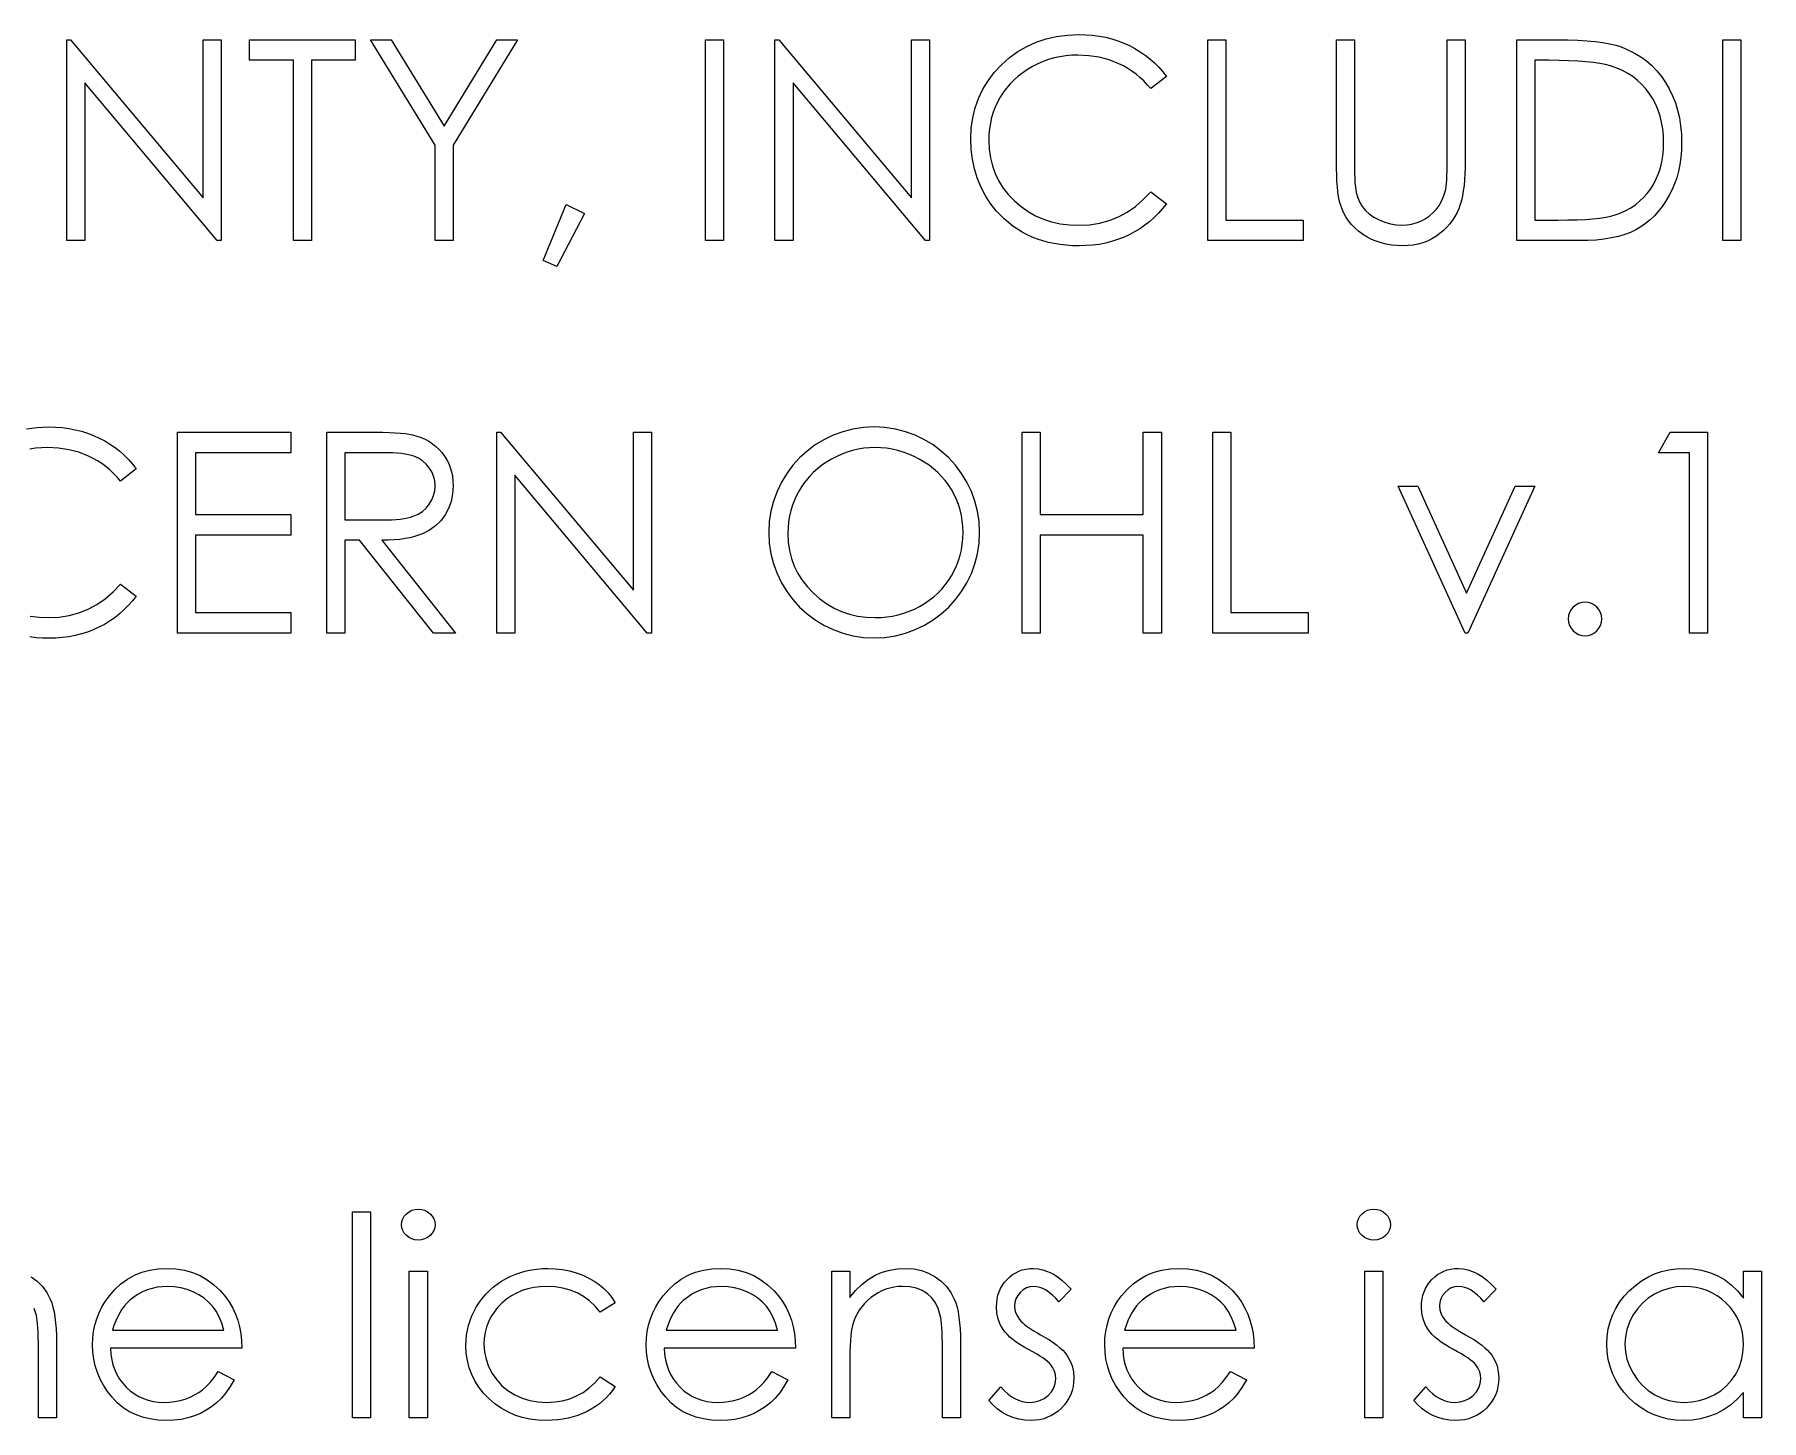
# Model space of a CAD drawing. Header units: millimetres. Extents: x -118 to 176, y -25 to 88.
# Drawn here: x -80.51 to -50.42, y 36.17 to 60.3 of the extents above; entities that cross this region are included whole.
import ezdxf

# ---------------------------------------------------------------- set-up
doc = ezdxf.new("R2010")
doc.units = ezdxf.units.MM

msp = doc.modelspace()

# ---------------------------------------------------------------- linework, layer by layer
at = {"color": 7, "linetype": 'Continuous', "flags": 128}
for points in [[(-79.948, 56.715), (-79.948, 60.215), (-79.948, 60.215), (-79.883, 60.215), (-79.883, 60.215), (-77.57, 57.46), (-77.57, 57.46), (-77.57, 60.215), (-77.57, 60.215), (-77.256, 60.215), (-77.256, 60.215), (-77.256, 56.715), (-77.256, 56.715), (-77.328, 56.715), (-77.328, 56.715), (-79.634, 59.463), (-79.634, 59.463), (-79.634, 56.715), (-79.634, 56.715), (-79.948, 56.715)], [(-76.762, 59.856), (-76.763, 60.215), (-76.763, 60.215), (-74.923, 60.215), (-74.923, 60.215), (-74.923, 59.856), (-74.923, 59.856), (-75.686, 59.856), (-75.686, 59.856), (-75.686, 56.715), (-75.686, 56.715), (-76, 56.715), (-76, 56.715), (-76, 59.856), (-76, 59.856), (-76.763, 59.856)], [(-74.654, 60.215), (-74.294, 60.215), (-74.294, 60.215), (-73.374, 58.711), (-73.374, 58.711), (-72.456, 60.215), (-72.456, 60.215), (-72.096, 60.215), (-72.096, 60.215), (-73.218, 58.378), (-73.218, 58.378), (-73.218, 56.715), (-73.218, 56.715), (-73.532, 56.715), (-73.532, 56.715), (-73.532, 58.378), (-73.532, 58.378), (-74.654, 60.215)], [(-68.82, 60.215), (-68.506, 60.215), (-68.506, 60.215), (-68.506, 56.715), (-68.506, 56.715), (-68.82, 56.715), (-68.82, 56.715), (-68.82, 60.215)], [(-67.609, 56.715), (-67.609, 60.215), (-67.609, 60.215), (-67.543, 60.215), (-67.543, 60.215), (-65.23, 57.46), (-65.23, 57.46), (-65.23, 60.215), (-65.23, 60.215), (-64.916, 60.215), (-64.916, 60.215), (-64.916, 56.715), (-64.916, 56.715), (-64.988, 56.715), (-64.988, 56.715), (-67.295, 59.463), (-67.295, 59.463), (-67.295, 56.715), (-67.295, 56.715), (-67.609, 56.715)], [(-60.788, 59.572), (-61.063, 59.362), (-61.063, 59.362), (-61.123, 59.431), (-61.185, 59.497), (-61.25, 59.558), (-61.318, 59.614), (-61.39, 59.666), (-61.463, 59.714), (-61.54, 59.757), (-61.62, 59.797), (-61.787, 59.862), (-61.962, 59.908), (-62.144, 59.936), (-62.335, 59.945), (-62.335, 59.945), (-62.44, 59.943), (-62.544, 59.933), (-62.645, 59.917), (-62.744, 59.896), (-62.842, 59.867), (-62.938, 59.834), (-63.031, 59.793), (-63.123, 59.747), (-63.211, 59.695), (-63.294, 59.639), (-63.372, 59.579), (-63.445, 59.514), (-63.513, 59.445), (-63.575, 59.372), (-63.633, 59.295), (-63.685, 59.213), (-63.732, 59.128), (-63.772, 59.041), (-63.806, 58.951), (-63.835, 58.858), (-63.856, 58.763), (-63.872, 58.665), (-63.882, 58.564), (-63.884, 58.461), (-63.884, 58.461), (-63.877, 58.306), (-63.856, 58.158), (-63.822, 58.017), (-63.773, 57.882), (-63.71, 57.753), (-63.633, 57.631), (-63.543, 57.515), (-63.438, 57.407), (-63.323, 57.308), (-63.201, 57.221), (-63.071, 57.149), (-62.934, 57.09), (-62.79, 57.043), (-62.638, 57.01), (-62.479, 56.99), (-62.313, 56.984), (-62.313, 56.984), (-62.13, 56.993), (-61.955, 57.02), (-61.787, 57.066), (-61.627, 57.13), (-61.475, 57.212), (-61.329, 57.312), (-61.193, 57.43), (-61.063, 57.567), (-61.063, 57.567), (-60.788, 57.359), (-60.788, 57.359), (-60.855, 57.274), (-60.927, 57.193), (-61.002, 57.118), (-61.081, 57.048), (-61.165, 56.982), (-61.252, 56.922), (-61.344, 56.867), (-61.439, 56.816), (-61.538, 56.771), (-61.64, 56.733), (-61.744, 56.7), (-61.852, 56.672), (-61.963, 56.651), (-62.076, 56.637), (-62.192, 56.628), (-62.311, 56.625), (-62.311, 56.625), (-62.424, 56.627), (-62.534, 56.635), (-62.641, 56.647), (-62.744, 56.663), (-62.845, 56.684), (-62.943, 56.711), (-63.037, 56.742), (-63.129, 56.778), (-63.218, 56.818), (-63.304, 56.864), (-63.387, 56.914), (-63.466, 56.969), (-63.543, 57.029), (-63.616, 57.093), (-63.687, 57.163), (-63.755, 57.237), (-63.755, 57.237), (-63.858, 57.369), (-63.949, 57.509), (-64.025, 57.655), (-64.088, 57.808), (-64.136, 57.967), (-64.17, 58.133), (-64.191, 58.305), (-64.198, 58.485), (-64.198, 58.485), (-64.19, 58.673), (-64.165, 58.854), (-64.123, 59.028), (-64.064, 59.193), (-63.989, 59.351), (-63.896, 59.501), (-63.788, 59.644), (-63.661, 59.779), (-63.523, 59.903), (-63.376, 60.009), (-63.22, 60.099), (-63.056, 60.173), (-62.884, 60.231), (-62.703, 60.271), (-62.513, 60.296), (-62.315, 60.304), (-62.315, 60.304), (-62.195, 60.301), (-62.077, 60.292), (-61.963, 60.277), (-61.851, 60.256), (-61.742, 60.229), (-61.637, 60.196), (-61.533, 60.156), (-61.434, 60.111), (-61.338, 60.061), (-61.246, 60.006), (-61.158, 59.945), (-61.076, 59.881), (-60.997, 59.811), (-60.923, 59.736), (-60.853, 59.656), (-60.788, 59.572)], [(-60.07, 60.215), (-59.756, 60.215), (-59.756, 60.215), (-59.756, 57.074), (-59.756, 57.074), (-58.41, 57.074), (-58.41, 57.074), (-58.41, 56.715), (-58.41, 56.715), (-60.07, 56.715), (-60.07, 56.715), (-60.07, 60.215)], [(-57.827, 60.215), (-57.513, 60.215), (-57.513, 60.215), (-57.513, 58.117), (-57.513, 58.117), (-57.513, 58.028), (-57.512, 57.949), (-57.51, 57.877), (-57.509, 57.815), (-57.507, 57.761), (-57.505, 57.716), (-57.502, 57.679), (-57.498, 57.652), (-57.498, 57.652), (-57.481, 57.554), (-57.455, 57.463), (-57.42, 57.382), (-57.377, 57.308), (-57.323, 57.242), (-57.257, 57.181), (-57.177, 57.127), (-57.085, 57.077), (-56.986, 57.036), (-56.887, 57.007), (-56.788, 56.989), (-56.688, 56.984), (-56.688, 56.984), (-56.602, 56.989), (-56.518, 57.002), (-56.436, 57.025), (-56.356, 57.057), (-56.279, 57.097), (-56.21, 57.144), (-56.147, 57.199), (-56.09, 57.26), (-56.04, 57.328), (-55.997, 57.404), (-55.962, 57.485), (-55.933, 57.574), (-55.933, 57.574), (-55.924, 57.611), (-55.917, 57.658), (-55.911, 57.713), (-55.906, 57.776), (-55.902, 57.848), (-55.899, 57.93), (-55.898, 58.019), (-55.897, 58.117), (-55.897, 58.117), (-55.897, 60.215), (-55.897, 60.215), (-55.583, 60.215), (-55.583, 60.215), (-55.583, 58.101), (-55.583, 58.101), (-55.584, 57.986), (-55.589, 57.878), (-55.596, 57.774), (-55.605, 57.676), (-55.618, 57.585), (-55.633, 57.498), (-55.651, 57.417), (-55.672, 57.342), (-55.697, 57.271), (-55.727, 57.203), (-55.763, 57.136), (-55.805, 57.072), (-55.852, 57.01), (-55.905, 56.951), (-55.963, 56.893), (-56.027, 56.839), (-56.095, 56.789), (-56.166, 56.745), (-56.242, 56.708), (-56.321, 56.678), (-56.403, 56.655), (-56.488, 56.638), (-56.578, 56.628), (-56.67, 56.625), (-56.67, 56.625), (-56.771, 56.628), (-56.868, 56.637), (-56.961, 56.654), (-57.051, 56.675), (-57.137, 56.704), (-57.219, 56.738), (-57.298, 56.78), (-57.373, 56.827), (-57.443, 56.879), (-57.507, 56.936), (-57.565, 56.997), (-57.617, 57.062), (-57.663, 57.131), (-57.703, 57.205), (-57.736, 57.282), (-57.764, 57.363), (-57.764, 57.363), (-57.779, 57.419), (-57.792, 57.486), (-57.802, 57.563), (-57.811, 57.65), (-57.818, 57.747), (-57.822, 57.855), (-57.826, 57.972), (-57.827, 58.101), (-57.827, 58.101), (-57.827, 60.215)], [(-54.686, 56.715), (-54.686, 60.215), (-54.686, 60.215), (-53.979, 60.215), (-53.979, 60.215), (-53.794, 60.212), (-53.623, 60.207), (-53.464, 60.197), (-53.318, 60.183), (-53.187, 60.165), (-53.067, 60.144), (-52.962, 60.118), (-52.868, 60.088), (-52.868, 60.088), (-52.748, 60.04), (-52.634, 59.983), (-52.527, 59.918), (-52.427, 59.845), (-52.333, 59.763), (-52.246, 59.674), (-52.166, 59.576), (-52.094, 59.47), (-52.028, 59.357), (-51.971, 59.239), (-51.923, 59.116), (-51.884, 58.988), (-51.853, 58.854), (-51.831, 58.714), (-51.818, 58.57), (-51.814, 58.42), (-51.814, 58.42), (-51.817, 58.291), (-51.828, 58.165), (-51.845, 58.044), (-51.869, 57.926), (-51.9, 57.812), (-51.939, 57.702), (-51.983, 57.597), (-52.035, 57.495), (-52.093, 57.398), (-52.154, 57.308), (-52.22, 57.224), (-52.289, 57.148), (-52.363, 57.077), (-52.441, 57.013), (-52.524, 56.956), (-52.61, 56.905), (-52.703, 56.86), (-52.804, 56.821), (-52.915, 56.789), (-53.034, 56.762), (-53.163, 56.741), (-53.3, 56.726), (-53.446, 56.717), (-53.601, 56.715), (-53.601, 56.715), (-54.686, 56.715)], [(-51.096, 60.215), (-50.782, 60.215), (-50.782, 60.215), (-50.782, 56.715), (-50.782, 56.715), (-51.096, 56.715), (-51.096, 56.715), (-51.096, 60.215)], [(-54.371, 57.074), (-53.97, 57.074), (-53.97, 57.074), (-53.797, 57.075), (-53.637, 57.079), (-53.491, 57.086), (-53.359, 57.096), (-53.241, 57.109), (-53.136, 57.123), (-53.046, 57.142), (-52.969, 57.163), (-52.969, 57.163), (-52.874, 57.198), (-52.783, 57.238), (-52.699, 57.286), (-52.619, 57.339), (-52.545, 57.4), (-52.476, 57.466), (-52.412, 57.538), (-52.353, 57.618), (-52.3, 57.702), (-52.255, 57.791), (-52.216, 57.885), (-52.184, 57.983), (-52.159, 58.086), (-52.142, 58.193), (-52.131, 58.305), (-52.128, 58.421), (-52.128, 58.421), (-52.131, 58.544), (-52.143, 58.662), (-52.162, 58.774), (-52.189, 58.883), (-52.223, 58.988), (-52.265, 59.087), (-52.314, 59.182), (-52.372, 59.273), (-52.436, 59.358), (-52.506, 59.436), (-52.582, 59.506), (-52.663, 59.571), (-52.75, 59.628), (-52.844, 59.678), (-52.944, 59.721), (-53.05, 59.757), (-53.05, 59.757), (-53.138, 59.781), (-53.239, 59.8), (-53.354, 59.817), (-53.482, 59.831), (-53.623, 59.842), (-53.777, 59.849), (-53.945, 59.854), (-54.125, 59.856), (-54.125, 59.856), (-54.371, 59.856), (-54.371, 59.856), (-54.371, 57.074)], [(-71.25, 57.343), (-70.929, 57.187), (-70.929, 57.187), (-71.412, 56.266), (-71.412, 56.266), (-71.647, 56.368), (-71.647, 56.368), (-71.25, 57.343)], [(-80.652, 53.438), (-80.462, 53.463), (-80.264, 53.471), (-80.264, 53.471), (-80.143, 53.468), (-80.026, 53.459), (-79.911, 53.444), (-79.8, 53.423), (-79.691, 53.396), (-79.585, 53.362), (-79.482, 53.323), (-79.383, 53.278), (-79.287, 53.228), (-79.195, 53.172), (-79.107, 53.112), (-79.024, 53.047), (-78.946, 52.977), (-78.871, 52.903), (-78.802, 52.823), (-78.737, 52.739)], [(-78.019, 53.381), (-76.045, 53.381), (-76.045, 53.381), (-76.045, 53.022), (-76.045, 53.022), (-77.705, 53.022), (-77.705, 53.022), (-77.705, 51.945), (-77.705, 51.945), (-76.045, 51.945), (-76.045, 51.945), (-76.045, 51.586), (-76.045, 51.586), (-77.705, 51.586), (-77.705, 51.586), (-77.705, 50.24), (-77.705, 50.24), (-76.045, 50.24), (-76.045, 50.24), (-76.045, 49.881), (-76.045, 49.881), (-78.019, 49.881), (-78.019, 49.881), (-78.019, 53.381)], [(-75.416, 53.381), (-74.716, 53.381), (-74.716, 53.381), (-74.576, 53.381), (-74.447, 53.378), (-74.33, 53.374), (-74.225, 53.369), (-74.132, 53.362), (-74.051, 53.355), (-73.98, 53.345), (-73.923, 53.334), (-73.923, 53.334), (-73.847, 53.313), (-73.774, 53.287), (-73.704, 53.256), (-73.639, 53.221), (-73.577, 53.179), (-73.519, 53.133), (-73.464, 53.082), (-73.414, 53.025), (-73.368, 52.965), (-73.328, 52.9), (-73.294, 52.833), (-73.267, 52.762), (-73.245, 52.688), (-73.23, 52.611), (-73.22, 52.529), (-73.218, 52.445), (-73.218, 52.445), (-73.226, 52.306), (-73.252, 52.175), (-73.295, 52.053), (-73.356, 51.94), (-73.432, 51.837), (-73.523, 51.748), (-73.63, 51.673), (-73.75, 51.61), (-73.818, 51.584), (-73.891, 51.561), (-73.97, 51.542), (-74.055, 51.526), (-74.147, 51.513), (-74.245, 51.504), (-74.349, 51.499), (-74.459, 51.497), (-74.459, 51.497), (-73.173, 49.881), (-73.173, 49.881), (-73.561, 49.881), (-73.561, 49.881), (-74.847, 51.497), (-74.847, 51.497), (-75.102, 51.497), (-75.102, 51.497), (-75.102, 49.881), (-75.102, 49.881), (-75.416, 49.881), (-75.416, 49.881), (-75.416, 53.381)], [(-72.455, 49.881), (-72.455, 53.381), (-72.455, 53.381), (-72.389, 53.381), (-72.389, 53.381), (-70.077, 50.626), (-70.077, 50.626), (-70.077, 53.381), (-70.077, 53.381), (-69.763, 53.381), (-69.763, 53.381), (-69.763, 49.881), (-69.763, 49.881), (-69.834, 49.881), (-69.834, 49.881), (-72.141, 52.63), (-72.141, 52.63), (-72.141, 49.881), (-72.141, 49.881), (-72.455, 49.881)], [(-63.301, 53.381), (-62.987, 53.381), (-62.987, 53.381), (-62.987, 51.945), (-62.987, 51.945), (-61.192, 51.945), (-61.192, 51.945), (-61.192, 53.381), (-61.192, 53.381), (-60.878, 53.381), (-60.878, 53.381), (-60.878, 49.881), (-60.878, 49.881), (-61.192, 49.881), (-61.192, 49.881), (-61.192, 51.586), (-61.192, 51.586), (-62.987, 51.586), (-62.987, 51.586), (-62.987, 49.881), (-62.987, 49.881), (-63.301, 49.881), (-63.301, 49.881), (-63.301, 53.381)], [(-59.98, 53.381), (-59.666, 53.381), (-59.666, 53.381), (-59.666, 50.24), (-59.666, 50.24), (-58.32, 50.24), (-58.32, 50.24), (-58.32, 49.881), (-58.32, 49.881), (-59.98, 49.881), (-59.98, 49.881), (-59.98, 53.381)], [(-52.012, 53.381), (-51.365, 53.381), (-51.365, 53.381), (-51.365, 49.881), (-51.365, 49.881), (-51.679, 49.881), (-51.679, 49.881), (-51.679, 53.022), (-51.679, 53.022), (-52.218, 53.022), (-52.218, 53.022), (-52.012, 53.381)], [(-78.737, 52.739), (-79.012, 52.529), (-79.012, 52.529), (-79.071, 52.598), (-79.134, 52.663), (-79.199, 52.724), (-79.267, 52.781), (-79.338, 52.833), (-79.412, 52.881), (-79.489, 52.924), (-79.569, 52.963), (-79.736, 53.029), (-79.911, 53.075), (-80.093, 53.103), (-80.284, 53.112), (-80.284, 53.112), (-80.389, 53.109), (-80.492, 53.099), (-80.594, 53.084)], [(-75.102, 53.022), (-75.102, 51.856), (-75.102, 51.856), (-74.461, 51.851), (-74.461, 51.851), (-74.372, 51.851), (-74.288, 51.855), (-74.21, 51.86), (-74.138, 51.867), (-74.072, 51.876), (-74.012, 51.887), (-73.958, 51.9), (-73.91, 51.916), (-73.826, 51.954), (-73.751, 52.001), (-73.687, 52.058), (-73.632, 52.125), (-73.588, 52.199), (-73.557, 52.277), (-73.538, 52.36), (-73.532, 52.446), (-73.532, 52.446), (-73.538, 52.53), (-73.557, 52.611), (-73.589, 52.687), (-73.633, 52.759), (-73.688, 52.825), (-73.75, 52.881), (-73.821, 52.926), (-73.899, 52.961), (-73.944, 52.975), (-73.995, 52.988), (-74.053, 52.998), (-74.118, 53.007), (-74.19, 53.014), (-74.269, 53.019), (-74.354, 53.022), (-74.446, 53.022), (-74.446, 53.022), (-75.102, 53.022)], [(-65.866, 53.112), (-65.965, 53.109), (-66.063, 53.099), (-66.16, 53.084), (-66.256, 53.062), (-66.349, 53.033), (-66.443, 52.999), (-66.534, 52.958), (-66.624, 52.911), (-66.711, 52.86), (-66.793, 52.803), (-66.87, 52.742), (-66.943, 52.677), (-67.01, 52.607), (-67.073, 52.534), (-67.131, 52.455), (-67.183, 52.372), (-67.23, 52.287), (-67.271, 52.198), (-67.306, 52.107), (-67.334, 52.014), (-67.356, 51.919), (-67.372, 51.821), (-67.382, 51.72), (-67.384, 51.617), (-67.384, 51.617), (-67.377, 51.466), (-67.356, 51.321), (-67.322, 51.182), (-67.273, 51.049), (-67.21, 50.921), (-67.134, 50.8), (-67.044, 50.685), (-66.939, 50.575), (-66.825, 50.476), (-66.705, 50.39), (-66.579, 50.317), (-66.448, 50.257), (-66.311, 50.21), (-66.169, 50.177), (-66.02, 50.157), (-65.866, 50.15), (-65.866, 50.15), (-65.762, 50.153), (-65.66, 50.162), (-65.56, 50.178), (-65.462, 50.2), (-65.366, 50.227), (-65.272, 50.26), (-65.18, 50.3), (-65.09, 50.345), (-65.003, 50.397), (-64.921, 50.452), (-64.844, 50.512), (-64.772, 50.577), (-64.705, 50.645), (-64.642, 50.719), (-64.585, 50.797), (-64.533, 50.88), (-64.486, 50.966), (-64.445, 51.054), (-64.411, 51.145), (-64.383, 51.238), (-64.361, 51.333), (-64.346, 51.431), (-64.336, 51.531), (-64.333, 51.633), (-64.333, 51.633), (-64.336, 51.735), (-64.346, 51.835), (-64.361, 51.931), (-64.383, 52.026), (-64.411, 52.118), (-64.445, 52.207), (-64.486, 52.294), (-64.533, 52.379), (-64.585, 52.46), (-64.643, 52.537), (-64.706, 52.61), (-64.773, 52.679), (-64.846, 52.743), (-64.925, 52.803), (-65.008, 52.86), (-65.096, 52.911), (-65.187, 52.958), (-65.28, 52.999), (-65.374, 53.033), (-65.47, 53.062), (-65.567, 53.084), (-65.665, 53.099), (-65.765, 53.109), (-65.866, 53.112)], [(-56.75, 52.439), (-56.41, 52.439), (-56.41, 52.439), (-55.561, 50.577), (-55.561, 50.577), (-54.712, 52.439), (-54.712, 52.439), (-54.371, 52.439), (-54.371, 52.439), (-55.538, 49.881), (-55.538, 49.881), (-55.583, 49.881), (-55.583, 49.881), (-56.75, 52.439)], [(-80.587, 50.177), (-80.428, 50.157), (-80.262, 50.15), (-80.262, 50.15), (-80.079, 50.16), (-79.904, 50.187), (-79.736, 50.232), (-79.575, 50.296), (-79.423, 50.378), (-79.278, 50.479), (-79.141, 50.597), (-79.012, 50.734), (-79.012, 50.734), (-78.737, 50.526), (-78.737, 50.526), (-78.804, 50.441), (-78.876, 50.36), (-78.951, 50.285), (-79.03, 50.215), (-79.113, 50.149), (-79.201, 50.089), (-79.293, 50.033), (-79.388, 49.983), (-79.487, 49.938), (-79.589, 49.899), (-79.693, 49.866), (-79.801, 49.839), (-79.911, 49.818), (-80.025, 49.803), (-80.141, 49.794), (-80.26, 49.791), (-80.26, 49.791), (-80.373, 49.794), (-80.483, 49.801), (-80.589, 49.813)], [(-74.968, 39.804), (-74.654, 39.804), (-74.654, 39.804), (-74.654, 36.215), (-74.654, 36.215), (-74.968, 36.215), (-74.968, 36.215), (-74.968, 39.804)], [(-73.825, 39.849), (-73.767, 39.844), (-73.713, 39.83), (-73.663, 39.804), (-73.618, 39.77), (-73.58, 39.729), (-73.553, 39.682), (-73.537, 39.633), (-73.532, 39.579), (-73.532, 39.579), (-73.537, 39.526), (-73.553, 39.477), (-73.58, 39.431), (-73.618, 39.39), (-73.663, 39.356), (-73.713, 39.33), (-73.767, 39.316), (-73.825, 39.311), (-73.825, 39.311), (-73.882, 39.316), (-73.935, 39.33), (-73.985, 39.356), (-74.03, 39.39), (-74.067, 39.431), (-74.093, 39.477), (-74.109, 39.526), (-74.115, 39.579), (-74.115, 39.579), (-74.109, 39.633), (-74.093, 39.682), (-74.067, 39.729), (-74.03, 39.77), (-73.985, 39.804), (-73.935, 39.83), (-73.882, 39.844), (-73.825, 39.849)], [(-57.177, 39.849), (-57.119, 39.844), (-57.065, 39.83), (-57.015, 39.804), (-56.971, 39.77), (-56.933, 39.729), (-56.906, 39.682), (-56.89, 39.633), (-56.884, 39.579), (-56.884, 39.579), (-56.89, 39.526), (-56.906, 39.477), (-56.933, 39.431), (-56.971, 39.39), (-57.015, 39.356), (-57.065, 39.33), (-57.119, 39.316), (-57.177, 39.311), (-57.177, 39.311), (-57.235, 39.316), (-57.287, 39.33), (-57.337, 39.356), (-57.382, 39.39), (-57.419, 39.431), (-57.446, 39.477), (-57.462, 39.526), (-57.468, 39.579), (-57.468, 39.579), (-57.462, 39.633), (-57.446, 39.682), (-57.419, 39.729), (-57.382, 39.77), (-57.337, 39.804), (-57.287, 39.83), (-57.235, 39.844), (-57.177, 39.849)], [(-77.311, 37.022), (-77.032, 36.876), (-77.032, 36.876), (-77.1, 36.759), (-77.174, 36.653), (-77.253, 36.559), (-77.337, 36.478), (-77.426, 36.407), (-77.52, 36.346), (-77.62, 36.292), (-77.725, 36.248), (-77.837, 36.214), (-77.955, 36.189), (-78.081, 36.175), (-78.213, 36.17), (-78.213, 36.17), (-78.36, 36.176), (-78.499, 36.195), (-78.63, 36.226), (-78.752, 36.271), (-78.866, 36.327), (-78.972, 36.397), (-79.07, 36.479), (-79.159, 36.574), (-79.239, 36.676), (-79.308, 36.782), (-79.366, 36.891), (-79.414, 37.004), (-79.452, 37.12), (-79.479, 37.238), (-79.494, 37.361), (-79.5, 37.486), (-79.5, 37.486), (-79.495, 37.604), (-79.481, 37.719), (-79.458, 37.831), (-79.426, 37.939), (-79.385, 38.044), (-79.334, 38.146), (-79.274, 38.245), (-79.205, 38.34), (-79.205, 38.34), (-79.108, 38.452), (-79.003, 38.549), (-78.89, 38.631), (-78.768, 38.698), (-78.639, 38.75), (-78.503, 38.788), (-78.358, 38.809), (-78.205, 38.817), (-78.205, 38.817), (-78.048, 38.809), (-77.899, 38.786), (-77.758, 38.746), (-77.626, 38.692), (-77.501, 38.621), (-77.384, 38.534), (-77.276, 38.431), (-77.175, 38.314), (-77.175, 38.314), (-77.111, 38.222), (-77.056, 38.125), (-77.008, 38.022), (-76.969, 37.914), (-76.938, 37.8), (-76.916, 37.681), (-76.903, 37.556), (-76.897, 37.426), (-76.897, 37.426), (-79.186, 37.426), (-79.186, 37.426), (-79.179, 37.325), (-79.165, 37.228), (-79.143, 37.137), (-79.112, 37.05), (-79.074, 36.968), (-79.028, 36.89), (-78.973, 36.817), (-78.911, 36.748), (-78.842, 36.686), (-78.77, 36.632), (-78.693, 36.587), (-78.613, 36.55), (-78.529, 36.521), (-78.44, 36.501), (-78.348, 36.488), (-78.252, 36.484), (-78.252, 36.484), (-78.158, 36.487), (-78.067, 36.498), (-77.975, 36.517), (-77.886, 36.543), (-77.799, 36.576), (-77.72, 36.613), (-77.648, 36.656), (-77.582, 36.703), (-77.518, 36.759), (-77.452, 36.832), (-77.382, 36.919), (-77.311, 37.022)], [(-70.391, 38.218), (-70.654, 38.054), (-70.654, 38.054), (-70.743, 38.159), (-70.84, 38.251), (-70.945, 38.328), (-71.057, 38.391), (-71.177, 38.44), (-71.306, 38.475), (-71.441, 38.496), (-71.585, 38.503), (-71.585, 38.503), (-71.7, 38.498), (-71.81, 38.485), (-71.916, 38.462), (-72.016, 38.43), (-72.111, 38.389), (-72.202, 38.338), (-72.287, 38.279), (-72.368, 38.211), (-72.441, 38.136), (-72.504, 38.056), (-72.558, 37.974), (-72.601, 37.887), (-72.636, 37.796), (-72.66, 37.702), (-72.674, 37.603), (-72.679, 37.5), (-72.679, 37.5), (-72.67, 37.366), (-72.643, 37.237), (-72.599, 37.111), (-72.536, 36.989), (-72.458, 36.876), (-72.366, 36.775), (-72.261, 36.689), (-72.143, 36.616), (-72.014, 36.558), (-71.878, 36.517), (-71.734, 36.492), (-71.583, 36.484), (-71.583, 36.484), (-71.444, 36.491), (-71.311, 36.512), (-71.186, 36.547), (-71.066, 36.596), (-70.953, 36.659), (-70.847, 36.736), (-70.747, 36.827), (-70.654, 36.932), (-70.654, 36.932), (-70.391, 36.76), (-70.391, 36.76), (-70.438, 36.692), (-70.49, 36.627), (-70.546, 36.567), (-70.606, 36.511), (-70.669, 36.459), (-70.737, 36.41), (-70.809, 36.365), (-70.884, 36.325), (-70.962, 36.288), (-71.043, 36.257), (-71.127, 36.23), (-71.214, 36.208), (-71.303, 36.191), (-71.395, 36.179), (-71.49, 36.172), (-71.588, 36.17), (-71.588, 36.17), (-71.736, 36.175), (-71.878, 36.194), (-72.013, 36.223), (-72.142, 36.264), (-72.265, 36.318), (-72.381, 36.383), (-72.491, 36.46), (-72.594, 36.549), (-72.688, 36.646), (-72.768, 36.749), (-72.837, 36.857), (-72.893, 36.97), (-72.937, 37.088), (-72.968, 37.211), (-72.987, 37.339), (-72.993, 37.472), (-72.993, 37.472), (-72.99, 37.563), (-72.981, 37.652), (-72.967, 37.739), (-72.946, 37.825), (-72.92, 37.909), (-72.888, 37.992), (-72.85, 38.073), (-72.807, 38.152), (-72.758, 38.228), (-72.704, 38.3), (-72.647, 38.368), (-72.585, 38.431), (-72.519, 38.49), (-72.448, 38.544), (-72.372, 38.595), (-72.293, 38.641), (-72.21, 38.682), (-72.125, 38.718), (-72.037, 38.748), (-71.947, 38.773), (-71.854, 38.793), (-71.759, 38.806), (-71.662, 38.814), (-71.562, 38.817), (-71.562, 38.817), (-71.436, 38.812), (-71.312, 38.797), (-71.191, 38.774), (-71.072, 38.739), (-70.958, 38.697), (-70.853, 38.65), (-70.757, 38.596), (-70.67, 38.536), (-70.591, 38.469), (-70.518, 38.394), (-70.451, 38.31), (-70.391, 38.218)], [(-67.663, 37.022), (-67.384, 36.876), (-67.384, 36.876), (-67.453, 36.759), (-67.527, 36.653), (-67.605, 36.559), (-67.689, 36.478), (-67.778, 36.407), (-67.872, 36.346), (-67.973, 36.292), (-68.078, 36.248), (-68.189, 36.214), (-68.308, 36.189), (-68.433, 36.175), (-68.566, 36.17), (-68.566, 36.17), (-68.713, 36.176), (-68.852, 36.195), (-68.982, 36.226), (-69.105, 36.271), (-69.218, 36.327), (-69.324, 36.397), (-69.422, 36.479), (-69.512, 36.574), (-69.591, 36.676), (-69.661, 36.782), (-69.719, 36.891), (-69.767, 37.004), (-69.805, 37.12), (-69.831, 37.238), (-69.847, 37.361), (-69.852, 37.486), (-69.852, 37.486), (-69.847, 37.604), (-69.834, 37.719), (-69.811, 37.831), (-69.779, 37.939), (-69.737, 38.044), (-69.687, 38.146), (-69.626, 38.245), (-69.558, 38.34), (-69.558, 38.34), (-69.46, 38.452), (-69.355, 38.549), (-69.242, 38.631), (-69.121, 38.698), (-68.992, 38.75), (-68.855, 38.788), (-68.711, 38.809), (-68.558, 38.817), (-68.558, 38.817), (-68.401, 38.809), (-68.252, 38.786), (-68.111, 38.746), (-67.978, 38.692), (-67.853, 38.621), (-67.737, 38.534), (-67.628, 38.431), (-67.528, 38.314), (-67.528, 38.314), (-67.464, 38.222), (-67.408, 38.125), (-67.36, 38.022), (-67.322, 37.914), (-67.291, 37.8), (-67.269, 37.681), (-67.255, 37.556), (-67.25, 37.426), (-67.25, 37.426), (-69.538, 37.426), (-69.538, 37.426), (-69.532, 37.325), (-69.518, 37.228), (-69.495, 37.137), (-69.465, 37.05), (-69.427, 36.968), (-69.38, 36.89), (-69.326, 36.817), (-69.263, 36.748), (-69.195, 36.686), (-69.122, 36.632), (-69.046, 36.587), (-68.965, 36.55), (-68.881, 36.521), (-68.793, 36.501), (-68.701, 36.488), (-68.605, 36.484), (-68.605, 36.484), (-68.511, 36.487), (-68.419, 36.498), (-68.328, 36.517), (-68.238, 36.543), (-68.152, 36.576), (-68.073, 36.613), (-68.001, 36.656), (-67.935, 36.703), (-67.871, 36.759), (-67.804, 36.832), (-67.735, 36.919), (-67.663, 37.022)], [(-66.621, 38.772), (-66.307, 38.772), (-66.307, 38.772), (-66.307, 38.311), (-66.307, 38.311), (-66.204, 38.434), (-66.096, 38.54), (-65.983, 38.627), (-65.864, 38.697), (-65.739, 38.749), (-65.61, 38.787), (-65.474, 38.809), (-65.334, 38.817), (-65.334, 38.817), (-65.193, 38.808), (-65.059, 38.781), (-64.935, 38.736), (-64.818, 38.673), (-64.713, 38.594), (-64.622, 38.503), (-64.546, 38.399), (-64.485, 38.283), (-64.46, 38.218), (-64.438, 38.143), (-64.42, 38.061), (-64.405, 37.97), (-64.393, 37.871), (-64.385, 37.763), (-64.379, 37.646), (-64.378, 37.521), (-64.378, 37.521), (-64.378, 36.215), (-64.378, 36.215), (-64.692, 36.215), (-64.692, 36.215), (-64.692, 37.418), (-64.692, 37.418), (-64.693, 37.522), (-64.694, 37.617), (-64.697, 37.704), (-64.701, 37.782), (-64.707, 37.85), (-64.713, 37.908), (-64.721, 37.959), (-64.729, 38), (-64.729, 38), (-64.765, 38.117), (-64.815, 38.22), (-64.878, 38.306), (-64.954, 38.377), (-65.044, 38.432), (-65.146, 38.471), (-65.261, 38.495), (-65.389, 38.503), (-65.389, 38.503), (-65.465, 38.5), (-65.538, 38.491), (-65.61, 38.476), (-65.68, 38.455), (-65.748, 38.427), (-65.814, 38.394), (-65.878, 38.354), (-65.939, 38.308), (-65.997, 38.258), (-66.05, 38.205), (-66.098, 38.149), (-66.141, 38.09), (-66.178, 38.028), (-66.21, 37.964), (-66.237, 37.896), (-66.259, 37.826), (-66.259, 37.826), (-66.27, 37.774), (-66.28, 37.712), (-66.288, 37.641), (-66.295, 37.56), (-66.3, 37.47), (-66.305, 37.369), (-66.307, 37.259), (-66.307, 37.139), (-66.307, 37.139), (-66.307, 36.215), (-66.307, 36.215), (-66.621, 36.215), (-66.621, 36.215), (-66.621, 38.772)], [(-62.448, 38.453), (-62.662, 38.234), (-62.662, 38.234), (-62.718, 38.297), (-62.774, 38.352), (-62.83, 38.398), (-62.885, 38.436), (-62.94, 38.465), (-62.995, 38.486), (-63.049, 38.499), (-63.103, 38.503), (-63.103, 38.503), (-63.169, 38.497), (-63.23, 38.477), (-63.287, 38.445), (-63.338, 38.399), (-63.381, 38.345), (-63.411, 38.288), (-63.429, 38.225), (-63.436, 38.159), (-63.436, 38.159), (-63.43, 38.098), (-63.414, 38.04), (-63.387, 37.983), (-63.349, 37.927), (-63.349, 37.927), (-63.324, 37.898), (-63.293, 37.868), (-63.257, 37.837), (-63.214, 37.805), (-63.165, 37.771), (-63.11, 37.737), (-63.05, 37.7), (-62.983, 37.663), (-62.983, 37.663), (-62.902, 37.617), (-62.828, 37.571), (-62.76, 37.526), (-62.699, 37.481), (-62.645, 37.436), (-62.597, 37.392), (-62.556, 37.348), (-62.523, 37.304), (-62.523, 37.304), (-62.471, 37.214), (-62.433, 37.118), (-62.411, 37.016), (-62.404, 36.909), (-62.404, 36.909), (-62.407, 36.833), (-62.417, 36.76), (-62.434, 36.69), (-62.457, 36.623), (-62.488, 36.559), (-62.524, 36.498), (-62.568, 36.44), (-62.618, 36.384), (-62.673, 36.334), (-62.732, 36.29), (-62.793, 36.254), (-62.859, 36.224), (-62.927, 36.2), (-62.999, 36.183), (-63.075, 36.173), (-63.153, 36.17), (-63.153, 36.17), (-63.259, 36.175), (-63.362, 36.193), (-63.463, 36.222), (-63.562, 36.262), (-63.655, 36.312), (-63.74, 36.372), (-63.816, 36.44), (-63.884, 36.516), (-63.884, 36.516), (-63.676, 36.753), (-63.676, 36.753), (-63.616, 36.69), (-63.555, 36.635), (-63.492, 36.589), (-63.43, 36.551), (-63.366, 36.522), (-63.301, 36.501), (-63.236, 36.488), (-63.169, 36.484), (-63.169, 36.484), (-63.079, 36.491), (-62.995, 36.515), (-62.919, 36.552), (-62.849, 36.606), (-62.792, 36.67), (-62.751, 36.74), (-62.726, 36.815), (-62.718, 36.895), (-62.718, 36.895), (-62.723, 36.962), (-62.739, 37.025), (-62.766, 37.084), (-62.804, 37.139), (-62.804, 37.139), (-62.828, 37.166), (-62.86, 37.195), (-62.899, 37.226), (-62.943, 37.258), (-62.995, 37.291), (-63.054, 37.327), (-63.119, 37.364), (-63.192, 37.403), (-63.192, 37.403), (-63.269, 37.447), (-63.341, 37.491), (-63.405, 37.535), (-63.464, 37.579), (-63.516, 37.622), (-63.561, 37.666), (-63.6, 37.709), (-63.633, 37.752), (-63.633, 37.752), (-63.684, 37.841), (-63.72, 37.937), (-63.743, 38.038), (-63.75, 38.146), (-63.75, 38.146), (-63.747, 38.217), (-63.738, 38.284), (-63.724, 38.349), (-63.704, 38.41), (-63.678, 38.469), (-63.647, 38.524), (-63.609, 38.577), (-63.567, 38.626), (-63.519, 38.671), (-63.469, 38.709), (-63.415, 38.742), (-63.359, 38.769), (-63.3, 38.79), (-63.237, 38.805), (-63.172, 38.814), (-63.103, 38.817), (-63.103, 38.817), (-63.022, 38.811), (-62.941, 38.795), (-62.859, 38.766), (-62.777, 38.726), (-62.695, 38.675), (-62.613, 38.612), (-62.53, 38.539), (-62.448, 38.453)], [(-59.676, 37.022), (-59.397, 36.876), (-59.397, 36.876), (-59.466, 36.759), (-59.539, 36.653), (-59.618, 36.559), (-59.702, 36.478), (-59.791, 36.407), (-59.885, 36.346), (-59.985, 36.292), (-60.091, 36.248), (-60.202, 36.214), (-60.321, 36.189), (-60.446, 36.175), (-60.579, 36.17), (-60.579, 36.17), (-60.726, 36.176), (-60.865, 36.195), (-60.995, 36.226), (-61.118, 36.271), (-61.231, 36.327), (-61.337, 36.397), (-61.435, 36.479), (-61.524, 36.574), (-61.604, 36.676), (-61.674, 36.782), (-61.732, 36.891), (-61.78, 37.004), (-61.817, 37.12), (-61.844, 37.238), (-61.859, 37.361), (-61.865, 37.486), (-61.865, 37.486), (-61.86, 37.604), (-61.847, 37.719), (-61.824, 37.831), (-61.791, 37.939), (-61.75, 38.044), (-61.7, 38.146), (-61.639, 38.245), (-61.571, 38.34), (-61.571, 38.34), (-61.473, 38.452), (-61.368, 38.549), (-61.255, 38.631), (-61.134, 38.698), (-61.005, 38.75), (-60.868, 38.788), (-60.724, 38.809), (-60.571, 38.817), (-60.571, 38.817), (-60.414, 38.809), (-60.264, 38.786), (-60.123, 38.746), (-59.991, 38.692), (-59.866, 38.621), (-59.75, 38.534), (-59.641, 38.431), (-59.541, 38.314), (-59.541, 38.314), (-59.476, 38.222), (-59.421, 38.125), (-59.373, 38.022), (-59.335, 37.914), (-59.304, 37.8), (-59.281, 37.681), (-59.268, 37.556), (-59.263, 37.426), (-59.263, 37.426), (-61.551, 37.426), (-61.551, 37.426), (-61.545, 37.325), (-61.531, 37.228), (-61.508, 37.137), (-61.477, 37.05), (-61.439, 36.968), (-61.393, 36.89), (-61.339, 36.817), (-61.276, 36.748), (-61.207, 36.686), (-61.135, 36.632), (-61.059, 36.587), (-60.978, 36.55), (-60.894, 36.521), (-60.806, 36.501), (-60.714, 36.488), (-60.618, 36.484), (-60.618, 36.484), (-60.524, 36.487), (-60.432, 36.498), (-60.341, 36.517), (-60.251, 36.543), (-60.165, 36.576), (-60.086, 36.613), (-60.013, 36.656), (-59.948, 36.703), (-59.884, 36.759), (-59.817, 36.832), (-59.748, 36.919), (-59.676, 37.022)], [(-55.045, 38.453), (-55.258, 38.234), (-55.258, 38.234), (-55.314, 38.297), (-55.37, 38.352), (-55.426, 38.398), (-55.481, 38.436), (-55.536, 38.465), (-55.591, 38.486), (-55.645, 38.499), (-55.699, 38.503), (-55.699, 38.503), (-55.765, 38.497), (-55.826, 38.477), (-55.883, 38.445), (-55.934, 38.399), (-55.977, 38.345), (-56.007, 38.288), (-56.025, 38.225), (-56.032, 38.159), (-56.032, 38.159), (-56.026, 38.098), (-56.01, 38.04), (-55.983, 37.983), (-55.945, 37.927), (-55.945, 37.927), (-55.92, 37.898), (-55.889, 37.868), (-55.853, 37.837), (-55.81, 37.805), (-55.761, 37.771), (-55.706, 37.737), (-55.646, 37.7), (-55.58, 37.663), (-55.58, 37.663), (-55.498, 37.617), (-55.424, 37.571), (-55.356, 37.526), (-55.295, 37.481), (-55.241, 37.436), (-55.193, 37.392), (-55.153, 37.348), (-55.119, 37.304), (-55.119, 37.304), (-55.067, 37.214), (-55.029, 37.118), (-55.007, 37.016), (-55, 36.909), (-55, 36.909), (-55.003, 36.833), (-55.013, 36.76), (-55.03, 36.69), (-55.053, 36.623), (-55.084, 36.559), (-55.12, 36.498), (-55.164, 36.44), (-55.214, 36.384), (-55.27, 36.334), (-55.328, 36.29), (-55.39, 36.254), (-55.455, 36.224), (-55.523, 36.2), (-55.596, 36.183), (-55.671, 36.173), (-55.749, 36.17), (-55.749, 36.17), (-55.855, 36.175), (-55.958, 36.193), (-56.059, 36.222), (-56.158, 36.262), (-56.251, 36.312), (-56.336, 36.372), (-56.412, 36.44), (-56.48, 36.516), (-56.48, 36.516), (-56.272, 36.753), (-56.272, 36.753), (-56.212, 36.69), (-56.151, 36.635), (-56.089, 36.589), (-56.026, 36.551), (-55.962, 36.522), (-55.897, 36.501), (-55.832, 36.488), (-55.765, 36.484), (-55.765, 36.484), (-55.675, 36.491), (-55.591, 36.515), (-55.515, 36.552), (-55.446, 36.606), (-55.388, 36.67), (-55.347, 36.74), (-55.322, 36.815), (-55.314, 36.895), (-55.314, 36.895), (-55.319, 36.962), (-55.336, 37.025), (-55.362, 37.084), (-55.4, 37.139), (-55.4, 37.139), (-55.425, 37.166), (-55.456, 37.195), (-55.495, 37.226), (-55.54, 37.258), (-55.591, 37.291), (-55.65, 37.327), (-55.716, 37.364), (-55.788, 37.403), (-55.788, 37.403), (-55.866, 37.447), (-55.937, 37.491), (-56.002, 37.535), (-56.06, 37.579), (-56.112, 37.622), (-56.157, 37.666), (-56.197, 37.709), (-56.229, 37.752), (-56.229, 37.752), (-56.28, 37.841), (-56.316, 37.937), (-56.339, 38.038), (-56.346, 38.146), (-56.346, 38.146), (-56.343, 38.217), (-56.335, 38.284), (-56.32, 38.349), (-56.3, 38.41), (-56.274, 38.469), (-56.243, 38.524), (-56.206, 38.577), (-56.163, 38.626), (-56.115, 38.671), (-56.065, 38.709), (-56.011, 38.742), (-55.955, 38.769), (-55.896, 38.79), (-55.833, 38.805), (-55.768, 38.814), (-55.699, 38.817), (-55.699, 38.817), (-55.618, 38.811), (-55.537, 38.795), (-55.455, 38.766), (-55.373, 38.726), (-55.291, 38.675), (-55.209, 38.612), (-55.127, 38.539), (-55.045, 38.453)], [(-50.423, 38.772), (-50.423, 36.215), (-50.423, 36.215), (-50.737, 36.215), (-50.737, 36.215), (-50.737, 36.657), (-50.737, 36.657), (-50.846, 36.539), (-50.96, 36.438), (-51.082, 36.354), (-51.209, 36.287), (-51.343, 36.236), (-51.483, 36.199), (-51.629, 36.177), (-51.782, 36.17), (-51.782, 36.17), (-51.917, 36.176), (-52.047, 36.194), (-52.173, 36.224), (-52.293, 36.266), (-52.408, 36.321), (-52.519, 36.388), (-52.624, 36.466), (-52.725, 36.557), (-52.816, 36.657), (-52.896, 36.761), (-52.962, 36.871), (-53.018, 36.987), (-53.06, 37.108), (-53.091, 37.233), (-53.109, 37.364), (-53.115, 37.5), (-53.115, 37.5), (-53.109, 37.634), (-53.091, 37.763), (-53.06, 37.886), (-53.016, 38.005), (-52.961, 38.119), (-52.894, 38.227), (-52.814, 38.332), (-52.721, 38.431), (-52.62, 38.521), (-52.514, 38.6), (-52.403, 38.666), (-52.286, 38.72), (-52.165, 38.763), (-52.039, 38.793), (-51.908, 38.811), (-51.772, 38.817), (-51.772, 38.817), (-51.615, 38.809), (-51.467, 38.786), (-51.326, 38.747), (-51.193, 38.693), (-51.067, 38.622), (-50.949, 38.532), (-50.839, 38.425), (-50.737, 38.299), (-50.737, 38.299), (-50.737, 38.772), (-50.737, 38.772), (-50.423, 38.772)], [(-80.568, 38.673), (-80.463, 38.594), (-80.372, 38.504), (-80.296, 38.4), (-80.235, 38.284), (-80.21, 38.219), (-80.188, 38.145), (-80.17, 38.063), (-80.155, 37.972), (-80.143, 37.871), (-80.135, 37.763), (-80.129, 37.646), (-80.128, 37.521), (-80.128, 37.521), (-80.128, 36.215), (-80.128, 36.215), (-80.442, 36.215), (-80.442, 36.215), (-80.442, 37.418), (-80.442, 37.418), (-80.443, 37.522), (-80.444, 37.617), (-80.447, 37.704), (-80.451, 37.782), (-80.456, 37.85), (-80.462, 37.908), (-80.47, 37.959), (-80.478, 38), (-80.478, 38), (-80.516, 38.117)], [(-73.98, 38.772), (-73.666, 38.772), (-73.666, 38.772), (-73.666, 36.215), (-73.666, 36.215), (-73.98, 36.215), (-73.98, 36.215), (-73.98, 38.772)], [(-57.333, 38.772), (-57.019, 38.772), (-57.019, 38.772), (-57.019, 36.215), (-57.019, 36.215), (-57.333, 36.215), (-57.333, 36.215), (-57.333, 38.772)], [(-77.211, 37.74), (-77.248, 37.864), (-77.294, 37.975), (-77.347, 38.073), (-77.407, 38.157), (-77.476, 38.231), (-77.555, 38.298), (-77.645, 38.356), (-77.745, 38.408), (-77.852, 38.45), (-77.962, 38.479), (-78.074, 38.497), (-78.189, 38.503), (-78.189, 38.503), (-78.283, 38.499), (-78.374, 38.488), (-78.462, 38.469), (-78.545, 38.443), (-78.627, 38.409), (-78.704, 38.368), (-78.778, 38.319), (-78.848, 38.263), (-78.848, 38.263), (-78.897, 38.217), (-78.943, 38.165), (-78.986, 38.108), (-79.025, 38.046), (-79.061, 37.977), (-79.095, 37.904), (-79.125, 37.825), (-79.153, 37.74), (-79.153, 37.74), (-77.211, 37.74)], [(-67.564, 37.74), (-67.601, 37.864), (-67.647, 37.975), (-67.699, 38.073), (-67.759, 38.157), (-67.828, 38.231), (-67.908, 38.298), (-67.998, 38.356), (-68.098, 38.408), (-68.205, 38.45), (-68.315, 38.479), (-68.427, 38.497), (-68.542, 38.503), (-68.542, 38.503), (-68.636, 38.499), (-68.727, 38.488), (-68.815, 38.469), (-68.898, 38.443), (-68.979, 38.409), (-69.056, 38.368), (-69.13, 38.319), (-69.201, 38.263), (-69.201, 38.263), (-69.25, 38.217), (-69.296, 38.165), (-69.338, 38.108), (-69.378, 38.046), (-69.414, 37.977), (-69.448, 37.904), (-69.478, 37.825), (-69.505, 37.74), (-69.505, 37.74), (-67.564, 37.74)], [(-59.577, 37.74), (-59.614, 37.864), (-59.659, 37.975), (-59.712, 38.073), (-59.772, 38.157), (-59.841, 38.231), (-59.921, 38.298), (-60.011, 38.356), (-60.111, 38.408), (-60.217, 38.45), (-60.328, 38.479), (-60.44, 38.497), (-60.555, 38.503), (-60.555, 38.503), (-60.649, 38.499), (-60.74, 38.488), (-60.827, 38.469), (-60.911, 38.443), (-60.992, 38.409), (-61.069, 38.368), (-61.143, 38.319), (-61.214, 38.263), (-61.214, 38.263), (-61.263, 38.217), (-61.308, 38.165), (-61.351, 38.108), (-61.39, 38.046), (-61.427, 37.977), (-61.461, 37.904), (-61.491, 37.825), (-61.518, 37.74), (-61.518, 37.74), (-59.577, 37.74)], [(-51.767, 38.503), (-51.905, 38.495), (-52.037, 38.47), (-52.163, 38.429), (-52.284, 38.371), (-52.396, 38.299), (-52.497, 38.213), (-52.585, 38.114), (-52.661, 38.001), (-52.722, 37.88), (-52.766, 37.756), (-52.793, 37.628), (-52.801, 37.497), (-52.801, 37.497), (-52.792, 37.366), (-52.766, 37.239), (-52.722, 37.114), (-52.66, 36.992), (-52.583, 36.878), (-52.495, 36.778), (-52.394, 36.691), (-52.281, 36.618), (-52.159, 36.559), (-52.034, 36.517), (-51.904, 36.492), (-51.77, 36.484), (-51.77, 36.484), (-51.634, 36.492), (-51.502, 36.517), (-51.373, 36.558), (-51.249, 36.616), (-51.133, 36.688), (-51.031, 36.773), (-50.944, 36.869), (-50.87, 36.976), (-50.812, 37.093), (-50.77, 37.218), (-50.745, 37.349), (-50.737, 37.488), (-50.737, 37.488), (-50.742, 37.594), (-50.756, 37.695), (-50.779, 37.793), (-50.811, 37.885), (-50.853, 37.974), (-50.904, 38.058), (-50.965, 38.137), (-51.035, 38.212), (-51.111, 38.28), (-51.192, 38.34), (-51.277, 38.389), (-51.366, 38.43), (-51.46, 38.462), (-51.559, 38.485), (-51.661, 38.499), (-51.768, 38.503)]]:
    msp.add_lwpolyline(points, dxfattribs=at)
at = {"color": 7, "linetype": 'Continuous'}
for centre, radius, start, end in [((-65.881, 51.634), 1.837, 90.0005, 89.9995), ((-53.496, 50.128), 0.292, 90.0008, 89.9992)]:
    msp.add_arc(centre, radius, start, end, dxfattribs=at)

doc.saveas('drawing.dxf')
